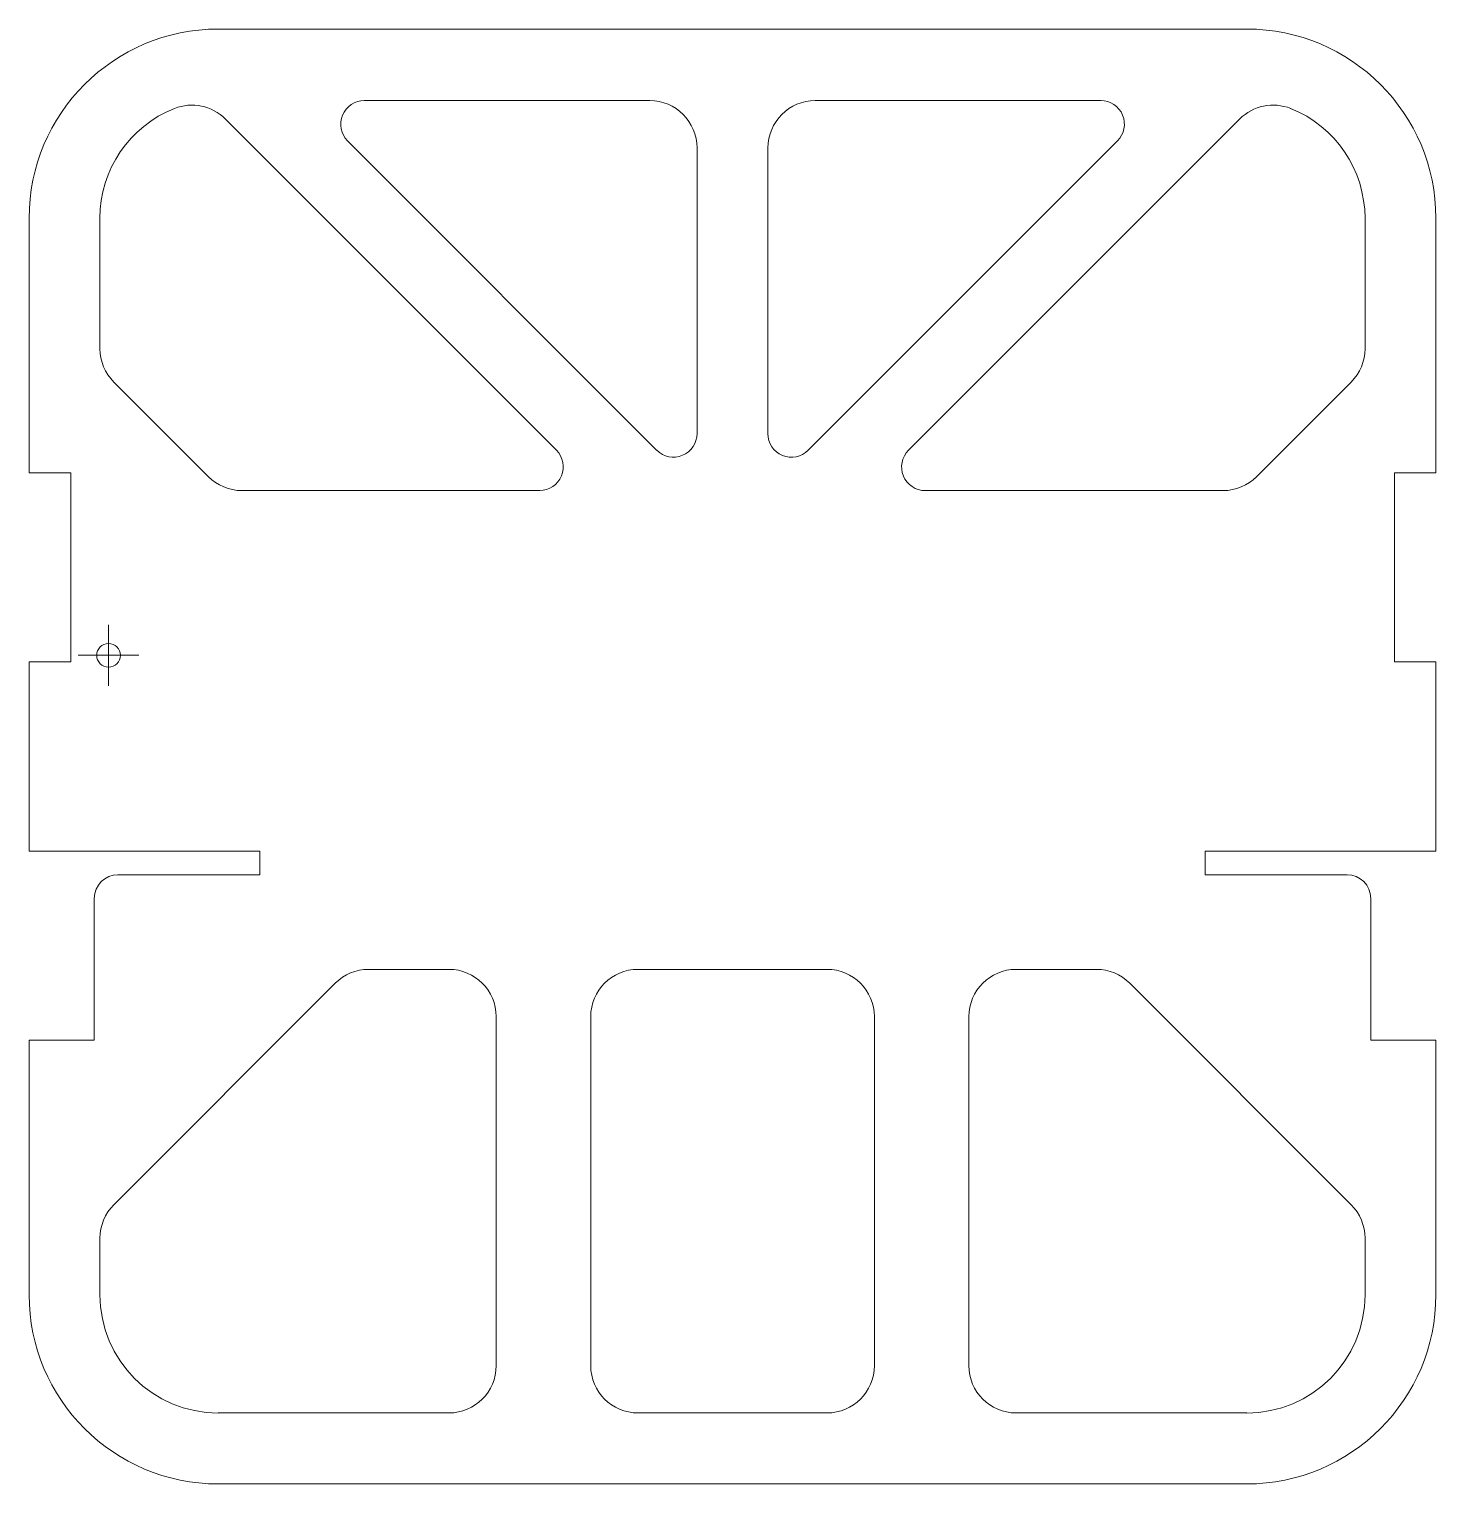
# Model space of a CAD drawing. Header units: millimetres. Extents: x 887 to 1076, y 578 to 773.
import ezdxf

# ---------------------------------------------------------------- set-up
doc = ezdxf.new("R2010")
doc.units = ezdxf.units.MM

# ---------------------------------------------------------------- blocks, each defined once
blk = doc.blocks.new('SW_CENTERMARKSYMBOL_0')
at = {"color": 0, "linetype": 'Continuous', "lineweight": 0}
for p, q in [((0, 2.5), (0, 4.0875)), ((0, 0), (0, 2.5)), ((-2.5, 0), (-4.0875, 0)), ((0, 0), (-2.5, 0)), ((0, 0), (0, -2.5)), ((0, 0), (2.5, 0)), ((2.5, 0), (4.0875, 0)), ((0, -2.5), (0, -4.0875))]:
    blk.add_line(p, q, dxfattribs=at)

msp = doc.modelspace()

# ---------------------------------------------------------------- linework, layer by layer
at = {"color": 1, "linetype": 'Continuous', "lineweight": 15}
for p, q in [((1050.87, 773.4), (912.7, 773.4)), ((970.67, 763.8), (932.33, 763.8)), ((1031.25, 763.8), (992.9, 763.8)), ((958.13, 716.86), (913.66, 761.33)), ((1049.92, 761.33), (1005.44, 716.86)), ((930.08, 758.38), (971.6, 716.86)), ((991.97, 716.86), (1033.49, 758.38)), ((977.02, 719.1), (977.02, 757.45)), ((986.55, 757.45), (986.55, 719.1)), ((887.3, 748), (887.3, 713.84)), ((896.82, 748), (896.82, 730.49)), ((1066.75, 730.49), (1066.75, 748)), ((1076.27, 713.84), (1076.27, 748)), ((898.68, 726), (911.39, 713.3)), ((1052.19, 713.3), (1064.89, 726)), ((887.3, 713.84), (892.89, 713.84)), ((892.89, 713.84), (892.89, 688.44)), ((1070.69, 688.44), (1070.69, 713.84)), ((1070.69, 713.84), (1076.27, 713.84)), ((915.88, 711.44), (955.89, 711.44)), ((1007.68, 711.44), (1047.7, 711.44)), ((892.89, 688.44), (887.3, 688.44)), ((887.3, 688.44), (887.3, 663.04)), ((1076.27, 688.44), (1070.69, 688.44)), ((1076.27, 663.04), (1076.27, 688.44)), ((887.3, 663.04), (918.29, 663.04)), ((918.29, 663.04), (918.29, 659.86)), ((1045.29, 659.86), (1045.29, 663.04)), ((1045.29, 663.04), (1076.27, 663.04)), ((918.29, 659.86), (899.24, 659.86)), ((1064.34, 659.86), (1045.29, 659.86)), ((896.06, 656.69), (896.06, 637.64)), ((1067.51, 637.64), (1067.51, 656.69)), ((943.69, 647.16), (932.91, 647.16)), ((994.49, 647.16), (969.09, 647.16)), ((1030.66, 647.16), (1019.89, 647.16)), ((928.42, 645.3), (898.68, 615.56)), ((1064.89, 615.56), (1035.15, 645.3)), ((950.04, 593.95), (950.04, 640.81)), ((962.74, 640.81), (962.74, 593.95)), ((1000.84, 593.95), (1000.84, 640.81)), ((1013.54, 640.81), (1013.54, 593.95)), ((896.06, 637.64), (887.3, 637.64)), ((887.3, 637.64), (887.3, 603.47)), ((1076.27, 637.64), (1067.51, 637.64)), ((1076.27, 603.47), (1076.27, 637.64)), ((896.82, 611.07), (896.82, 603.47)), ((1066.75, 603.47), (1066.75, 611.07)), ((912.7, 587.6), (943.69, 587.6)), ((969.09, 587.6), (994.49, 587.6)), ((1019.89, 587.6), (1050.87, 587.6)), ((912.7, 578.07), (1050.87, 578.07))]:
    msp.add_line(p, q, dxfattribs=at)
msp.add_circle((897.97, 689.32), 1.59, dxfattribs=at)
for centre, radius, start, end in [((912.7, 748), 25.4, 90, 180), ((1050.87, 748), 25.4, 0, 90), ((932.33, 760.63), 3.17, 90, 225), ((970.67, 757.45), 6.35, 0, 90), ((992.9, 757.45), 6.35, 90, 180), ((1031.25, 760.63), 3.18, 315, 90), ((912.7, 748), 15.88, 111.7649, 180), ((909.17, 756.84), 6.35, 45, 111.7649), ((1054.41, 756.84), 6.35, 68.2351, 135), ((1050.87, 748), 15.88, 0, 68.2351), ((903.17, 730.49), 6.35, 180, 225), ((1060.4, 730.49), 6.35, 315, 0), ((973.85, 719.1), 3.17, 225, 0), ((989.72, 719.1), 3.18, 180, 315), ((955.89, 714.61), 3.17, 270, 45), ((1007.68, 714.61), 3.18, 135, 270), ((915.88, 717.79), 6.35, 225, 270), ((1047.7, 717.79), 6.35, 270, 315), ((899.24, 656.69), 3.18, 90, 180), ((1064.34, 656.69), 3.18, 0, 90), ((932.91, 640.81), 6.35, 90, 135), ((943.69, 640.81), 6.35, 0, 90), ((969.09, 640.81), 6.35, 90, 180), ((994.49, 640.81), 6.35, 0, 90), ((1019.89, 640.81), 6.35, 90, 180), ((1030.66, 640.81), 6.35, 45, 90), ((903.17, 611.07), 6.35, 135, 180), ((1060.4, 611.07), 6.35, 0, 45), ((912.7, 603.47), 25.4, 180, 270), ((912.7, 603.47), 15.88, 180, 270), ((1050.87, 603.47), 15.88, 270, 0), ((1050.87, 603.47), 25.4, 270, 0), ((943.69, 593.95), 6.35, 270, 0), ((969.09, 593.95), 6.35, 180, 270), ((994.49, 593.95), 6.35, 270, 0), ((1019.89, 593.95), 6.35, 180, 270)]:
    msp.add_arc(centre, radius, start, end, dxfattribs=at)

# ---------------------------------------------------------------- block references
at = {"color": 7, "linetype": 'Continuous', "lineweight": 0}
msp.add_blockref('SW_CENTERMARKSYMBOL_0', (897.97, 689.32), dxfattribs=at)

doc.saveas('drawing.dxf')
